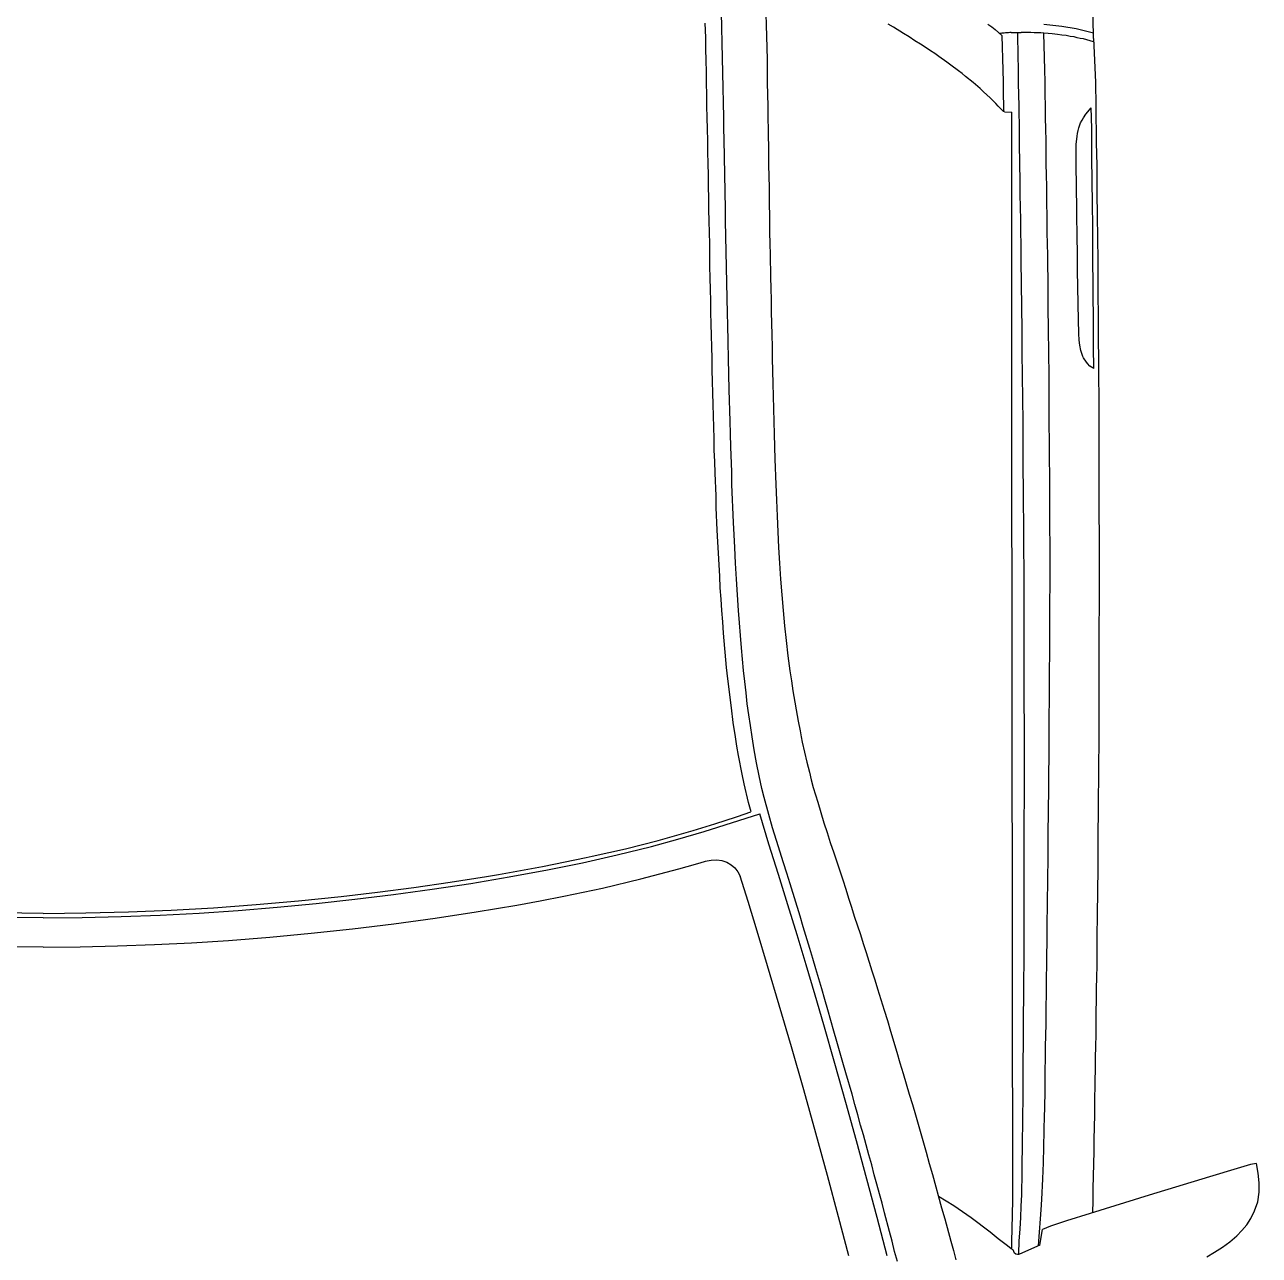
# Model space of a CAD drawing. Header units: millimetres. Extents: x -38686 to 870903, y -23218 to 232707.
# Drawn here: x 36910 to 37889, y 14974 to 15950 of the extents above; entities that cross this region are included whole.
import ezdxf

# ---------------------------------------------------------------- set-up
doc = ezdxf.new("R2010")
doc.units = ezdxf.units.MM
doc.header["$LTSCALE"] = 10
doc.layers.add('40 - Detail Outline', color=142, linetype='Continuous')

msp = doc.modelspace()

# ---------------------------------------------------------------- linework, layer by layer
at = {"layer": '40 - Detail Outline', "color": 252, "linetype": 'Continuous'}
for p, q in [((37463.78, 15911.295), (37462.18, 15984.895)), ((37757.58, 15938.695), (37756.98, 15986.695)), ((37497.98, 15958.295), (37498.18, 15949.295)), ((37450.18, 15939.495), (37449.78, 15950.895)), ((37498.18, 15949.295), (37498.38, 15940.495)), ((37598.98, 15947.495), (37594.78, 15949.895)), ((37606.98, 15942.695), (37598.98, 15947.495)), ((37673.98, 15950.095), (37676.98, 15947.895)), ((37676.98, 15947.895), (37679.58, 15945.695)), ((37679.58, 15945.695), (37682.38, 15943.495)), ((37718.38, 15949.895), (37732.58, 15948.295)), ((37732.58, 15948.295), (37743.78, 15946.495)), ((37743.78, 15946.495), (37757.524, 15943.223)), ((37450.38, 15930.495), (37450.18, 15939.495)), ((37498.38, 15940.495), (37498.58, 15931.295)), ((37611.58, 15939.895), (37606.98, 15942.695)), ((37615.98, 15936.895), (37611.58, 15939.895)), ((37620.58, 15934.095), (37615.98, 15936.895)), ((37682.38, 15943.495), (37684.98, 15941.095)), ((37684.18, 15942.695), (37683.18, 15942.695)), ((37684.98, 15942.895), (37684.18, 15942.695)), ((37686.78, 15942.895), (37684.98, 15942.895)), ((37684.98, 15941.095), (37685.18, 15931.895)), ((37687.98, 15943.095), (37686.78, 15942.895)), ((37690.18, 15943.095), (37687.98, 15943.095)), ((37691.38, 15943.295), (37690.18, 15943.095)), ((37692.38, 15943.495), (37691.38, 15943.295)), ((37692.38, 15943.495), (37700.18, 15943.495)), ((37697.58, 15940.295), (37697.58, 15943.495)), ((37698.18, 15912.695), (37697.58, 15940.295)), ((37702.78, 15943.295), (37700.18, 15943.495)), ((37707.98, 15943.295), (37702.78, 15943.295)), ((37710.58, 15943.095), (37707.98, 15943.295)), ((37715.78, 15943.095), (37710.58, 15943.095)), ((37718.38, 15942.895), (37715.78, 15943.095)), ((37721.78, 15942.695), (37718.38, 15942.895)), ((37718.78, 15923.695), (37718.38, 15942.895)), ((37724.98, 15942.295), (37721.78, 15942.695)), ((37728.98, 15941.695), (37724.98, 15942.295)), ((37732.58, 15941.295), (37728.98, 15941.695)), ((37735.98, 15940.895), (37732.58, 15941.295)), ((37739.18, 15940.295), (37735.98, 15940.895)), ((37742.18, 15939.895), (37739.18, 15940.295)), ((37744.78, 15939.295), (37742.18, 15939.895)), ((37747.18, 15938.695), (37744.78, 15939.295)), ((37749.58, 15938.295), (37747.18, 15938.695)), ((37757.706, 15935.973), (37749.58, 15938.295)), ((37757.58, 15938.695), (37759.18, 15904.095)), ((37450.58, 15921.295), (37450.38, 15930.495)), ((37498.58, 15931.295), (37498.78, 15921.895)), ((37624.98, 15931.295), (37620.58, 15934.095)), ((37628.38, 15928.895), (37624.98, 15931.295)), ((37631.78, 15926.695), (37628.38, 15928.895)), ((37634.98, 15924.295), (37631.78, 15926.695)), ((37685.18, 15931.895), (37685.58, 15922.695)), ((37450.78, 15912.295), (37450.58, 15921.295)), ((37498.78, 15921.895), (37498.78, 15912.695)), ((37641.38, 15919.895), (37634.98, 15924.295)), ((37644.58, 15917.495), (37641.38, 15919.895)), ((37650.58, 15913.095), (37644.58, 15917.495)), ((37685.58, 15922.695), (37685.98, 15904.295)), ((37718.98, 15913.895), (37718.78, 15923.695)), ((37450.78, 15903.095), (37450.78, 15912.295)), ((37464.58, 15876.095), (37463.78, 15911.295)), ((37498.78, 15912.695), (37498.98, 15903.495)), ((37653.38, 15910.895), (37650.58, 15913.095)), ((37656.18, 15908.495), (37653.38, 15910.895)), ((37662.18, 15903.695), (37656.18, 15908.495)), ((37698.18, 15903.295), (37698.18, 15912.695)), ((37719.18, 15904.295), (37718.98, 15913.895)), ((37450.98, 15894.095), (37450.78, 15903.095)), ((37498.98, 15903.495), (37499.18, 15894.095)), ((37667.78, 15898.895), (37662.18, 15903.695)), ((37670.38, 15896.295), (37667.78, 15898.895)), ((37675.58, 15891.495), (37670.38, 15896.295)), ((37685.98, 15904.295), (37685.98, 15894.695)), ((37698.58, 15884.895), (37698.18, 15903.295)), ((37719.38, 15894.495), (37719.18, 15904.295)), ((37759.18, 15904.095), (37759.58, 15884.895)), ((37451.18, 15884.895), (37450.98, 15894.095)), ((37499.18, 15894.095), (37499.38, 15884.895)), ((37677.98, 15889.095), (37675.58, 15891.495)), ((37680.18, 15887.095), (37677.98, 15889.095)), ((37682.18, 15884.895), (37680.18, 15887.095)), ((37685.98, 15894.695), (37686.18, 15884.895)), ((37719.58, 15884.895), (37719.38, 15894.495)), ((37451.38, 15875.895), (37451.18, 15884.895)), ((37499.38, 15884.895), (37499.38, 15875.695)), ((37684.18, 15882.895), (37682.18, 15884.895)), ((37686.18, 15880.695), (37684.18, 15882.895)), ((37686.18, 15884.895), (37686.18, 15880.695)), ((37686.98, 15880.695), (37686.18, 15880.695)), ((37686.98, 15880.495), (37692.78, 15880.295)), ((37692.78, 15804.095), (37692.78, 15880.295)), ((37698.98, 15864.895), (37698.58, 15884.895)), ((37719.58, 15875.895), (37719.58, 15884.895)), ((37749.58, 15875.695), (37751.58, 15878.495)), ((37751.58, 15878.495), (37755.81, 15883.57)), ((37755.98, 15875.895), (37755.81, 15883.57)), ((37759.58, 15884.895), (37759.58, 15875.295)), ((37451.58, 15866.695), (37451.38, 15875.895)), ((37451.78, 15857.695), (37451.58, 15866.695)), ((37464.58, 15867.295), (37464.58, 15876.095)), ((37464.78, 15858.495), (37464.58, 15867.295)), ((37499.38, 15875.695), (37499.58, 15866.295)), ((37719.78, 15866.695), (37719.58, 15875.895)), ((37719.98, 15857.695), (37719.78, 15866.695)), ((37745.38, 15865.695), (37745.98, 15867.695)), ((37745.98, 15867.695), (37746.78, 15870.095)), ((37746.78, 15870.095), (37747.38, 15871.695)), ((37747.38, 15871.695), (37748.58, 15873.895)), ((37748.58, 15873.895), (37749.58, 15875.695)), ((37756.18, 15866.695), (37755.98, 15875.895)), ((37756.18, 15857.695), (37756.18, 15866.695)), ((37759.58, 15875.295), (37759.78, 15865.695)), ((37451.98, 15848.495), (37451.78, 15857.695)), ((37465.98, 15803.295), (37464.78, 15858.495)), ((37499.58, 15866.295), (37499.98, 15847.895)), ((37698.98, 15854.895), (37698.98, 15864.895)), ((37720.18, 15848.495), (37719.98, 15857.695)), ((37743.98, 15854.695), (37744.18, 15856.895)), ((37744.18, 15856.895), (37744.38, 15858.895)), ((37744.38, 15858.895), (37744.58, 15861.295)), ((37744.58, 15861.295), (37744.98, 15863.295)), ((37744.98, 15863.295), (37745.38, 15865.695)), ((37756.38, 15848.495), (37756.18, 15857.695)), ((37759.78, 15865.695), (37759.78, 15855.895)), ((37452.18, 15839.495), (37451.98, 15848.495)), ((37499.98, 15847.895), (37499.98, 15838.495)), ((37699.58, 15824.895), (37698.98, 15854.895)), ((37720.18, 15839.495), (37720.18, 15848.495)), ((37743.98, 15833.895), (37743.98, 15854.695)), ((37756.38, 15839.495), (37756.38, 15848.495)), ((37759.78, 15855.895), (37760.18, 15838.295)), ((37452.38, 15830.295), (37452.18, 15839.495)), ((37499.98, 15838.495), (37500.18, 15829.295)), ((37720.38, 15830.295), (37720.18, 15839.495)), ((37756.58, 15830.295), (37756.38, 15839.495)), ((37760.18, 15838.295), (37760.18, 15829.295)), ((37452.38, 15821.295), (37452.38, 15830.295)), ((37500.18, 15829.295), (37500.38, 15820.495)), ((37720.58, 15821.295), (37720.38, 15830.295)), ((37744.18, 15825.695), (37743.98, 15833.895)), ((37756.58, 15821.295), (37756.58, 15830.295)), ((37760.18, 15829.295), (37760.38, 15820.495)), ((37452.58, 15812.095), (37452.38, 15821.295)), ((37500.38, 15820.495), (37500.38, 15811.495)), ((37699.58, 15814.895), (37699.58, 15824.895)), ((37720.58, 15812.095), (37720.58, 15821.295)), ((37744.18, 15817.495), (37744.18, 15825.695)), ((37744.38, 15806.695), (37744.18, 15817.495)), ((37756.78, 15812.095), (37756.58, 15821.295)), ((37760.38, 15820.495), (37760.38, 15811.495)), ((37452.78, 15803.095), (37452.58, 15812.095)), ((37500.38, 15811.495), (37500.78, 15793.895)), ((37699.98, 15794.895), (37699.58, 15814.895)), ((37720.98, 15794.095), (37720.58, 15812.095)), ((37756.78, 15803.095), (37756.78, 15812.095)), ((37760.38, 15811.495), (37760.58, 15802.695)), ((37452.98, 15793.895), (37452.78, 15803.095)), ((37465.98, 15794.095), (37465.98, 15803.295)), ((37692.98, 15794.495), (37692.78, 15804.095)), ((37744.38, 15795.895), (37744.38, 15806.695)), ((37756.98, 15794.095), (37756.78, 15803.095)), ((37760.58, 15802.695), (37760.58, 15793.895)), ((37453.38, 15775.895), (37452.98, 15793.895)), ((37467.58, 15720.495), (37465.98, 15794.095)), ((37500.78, 15793.895), (37500.78, 15784.895)), ((37692.98, 15539.495), (37692.98, 15794.495)), ((37699.98, 15784.895), (37699.98, 15794.895)), ((37720.98, 15784.895), (37720.98, 15794.095)), ((37744.58, 15784.895), (37744.38, 15795.895)), ((37756.98, 15775.895), (37756.98, 15794.095)), ((37760.58, 15793.895), (37760.78, 15784.895)), ((37500.78, 15784.895), (37500.98, 15776.095)), ((37700.18, 15775.895), (37699.98, 15784.895)), ((37721.18, 15775.895), (37720.98, 15784.895)), ((37744.98, 15764.895), (37744.58, 15784.895)), ((37760.78, 15784.895), (37760.78, 15776.095)), ((37453.58, 15766.695), (37453.38, 15775.895)), ((37500.98, 15776.095), (37501.18, 15767.095)), ((37700.38, 15766.695), (37700.18, 15775.895)), ((37721.38, 15766.695), (37721.18, 15775.895)), ((37757.18, 15766.695), (37756.98, 15775.895)), ((37760.78, 15776.095), (37760.98, 15767.095)), ((37453.58, 15757.695), (37453.58, 15766.695)), ((37501.18, 15767.095), (37501.58, 15749.495)), ((37700.38, 15757.695), (37700.38, 15766.695)), ((37721.38, 15757.695), (37721.38, 15766.695)), ((37744.98, 15754.895), (37744.98, 15764.895)), ((37757.18, 15757.695), (37757.18, 15766.695)), ((37760.98, 15767.095), (37760.98, 15749.295)), ((37453.78, 15748.695), (37453.58, 15757.695)), ((37501.58, 15749.495), (37501.78, 15740.495)), ((37700.58, 15748.495), (37700.38, 15757.695)), ((37721.58, 15748.495), (37721.38, 15757.695)), ((37745.78, 15714.895), (37744.98, 15754.895)), ((37757.38, 15748.495), (37757.18, 15757.695)), ((37760.98, 15749.295), (37761.18, 15740.495)), ((37453.98, 15739.495), (37453.78, 15748.695)), ((37454.18, 15730.495), (37453.98, 15739.495)), ((37501.78, 15740.495), (37501.98, 15731.295)), ((37700.58, 15739.495), (37700.58, 15748.495)), ((37700.78, 15730.295), (37700.58, 15739.495)), ((37721.58, 15739.495), (37721.58, 15748.495)), ((37721.78, 15730.295), (37721.58, 15739.495)), ((37757.38, 15730.495), (37757.38, 15748.495)), ((37761.18, 15740.495), (37761.18, 15731.695)), ((37454.38, 15721.295), (37454.18, 15730.495)), ((37501.98, 15731.295), (37502.18, 15721.895)), ((37700.78, 15721.295), (37700.78, 15730.295)), ((37721.78, 15721.295), (37721.78, 15730.295)), ((37757.58, 15721.295), (37757.38, 15730.495)), ((37761.18, 15731.695), (37761.38, 15722.695)), ((37454.58, 15712.295), (37454.38, 15721.295)), ((37467.78, 15711.495), (37467.58, 15720.495)), ((37502.18, 15721.895), (37502.58, 15703.495)), ((37700.98, 15712.095), (37700.78, 15721.295)), ((37721.98, 15712.095), (37721.78, 15721.295)), ((37757.58, 15694.095), (37757.58, 15721.295)), ((37761.38, 15722.695), (37761.38, 15699.495)), ((37454.78, 15703.095), (37454.58, 15712.295)), ((37467.98, 15698.095), (37467.78, 15711.495)), ((37700.98, 15703.095), (37700.98, 15712.095)), ((37721.98, 15703.095), (37721.98, 15712.095)), ((37745.98, 15705.095), (37745.78, 15714.895)), ((37454.98, 15694.095), (37454.78, 15703.095)), ((37502.58, 15703.495), (37502.78, 15694.095)), ((37701.18, 15694.095), (37700.98, 15703.095)), ((37722.18, 15694.095), (37721.98, 15703.095)), ((37745.98, 15703.095), (37745.98, 15705.095)), ((37746.18, 15701.095), (37745.98, 15703.095)), ((37746.38, 15699.295), (37746.18, 15701.095)), ((37455.18, 15684.895), (37454.98, 15694.095)), ((37468.18, 15684.895), (37467.98, 15698.095)), ((37502.78, 15694.095), (37502.98, 15684.895)), ((37701.18, 15684.895), (37701.18, 15694.095)), ((37722.18, 15684.895), (37722.18, 15694.095)), ((37746.78, 15695.295), (37746.38, 15699.295)), ((37747.58, 15691.295), (37746.78, 15695.295)), ((37748.18, 15689.495), (37747.58, 15691.295)), ((37757.952, 15676.992), (37757.58, 15694.095)), ((37761.38, 15699.495), (37761.58, 15684.895)), ((37455.38, 15675.895), (37455.18, 15684.895)), ((37468.58, 15672.495), (37468.18, 15684.895)), ((37502.98, 15684.895), (37503.38, 15664.895)), ((37701.38, 15675.895), (37701.18, 15684.895)), ((37722.38, 15675.895), (37722.18, 15684.895)), ((37748.58, 15687.895), (37748.18, 15689.495)), ((37749.18, 15686.495), (37748.58, 15687.895)), ((37749.78, 15685.495), (37749.18, 15686.495)), ((37750.18, 15684.495), (37749.78, 15685.495)), ((37751.58, 15682.695), (37750.18, 15684.495)), ((37752.78, 15680.895), (37751.58, 15682.695)), ((37754.78, 15678.895), (37752.78, 15680.895)), ((37761.58, 15684.695), (37761.58, 15666.695)), ((37455.58, 15666.695), (37455.38, 15675.895)), ((37468.78, 15659.895), (37468.58, 15672.495)), ((37701.38, 15666.695), (37701.38, 15675.895)), ((37722.38, 15657.695), (37722.38, 15675.895)), ((37757.952, 15676.992), (37754.78, 15678.895)), ((37455.78, 15657.695), (37455.58, 15666.695)), ((37503.38, 15664.895), (37503.78, 15654.895)), ((37701.58, 15657.695), (37701.38, 15666.695)), ((37761.58, 15666.695), (37761.78, 15657.495)), ((37455.98, 15648.495), (37455.78, 15657.695)), ((37469.58, 15635.095), (37468.78, 15659.895)), ((37503.78, 15654.895), (37504.18, 15634.895)), ((37701.58, 15648.495), (37701.58, 15657.695)), ((37722.58, 15648.495), (37722.38, 15657.695)), ((37761.78, 15657.495), (37761.78, 15621.295)), ((37456.38, 15639.495), (37455.98, 15648.495)), ((37701.78, 15639.495), (37701.58, 15648.495)), ((37722.58, 15630.295), (37722.58, 15648.495)), ((37456.58, 15630.295), (37456.38, 15639.495)), ((37469.78, 15625.095), (37469.58, 15635.095)), ((37504.18, 15634.895), (37504.58, 15624.895)), ((37701.78, 15621.295), (37701.78, 15639.495)), ((37456.78, 15621.295), (37456.58, 15630.295)), ((37469.98, 15614.895), (37469.78, 15625.095)), ((37504.58, 15624.895), (37504.98, 15604.895)), ((37722.78, 15621.295), (37722.58, 15630.295)), ((37456.98, 15612.095), (37456.78, 15621.295)), ((37457.38, 15603.095), (37456.98, 15612.095)), ((37470.78, 15594.895), (37469.98, 15614.895)), ((37701.98, 15612.095), (37701.78, 15621.295)), ((37701.98, 15594.095), (37701.98, 15612.095)), ((37722.78, 15603.095), (37722.78, 15621.295)), ((37761.78, 15621.295), (37761.98, 15612.095)), ((37761.98, 15612.095), (37761.98, 15557.695)), ((37457.58, 15593.895), (37457.38, 15603.095)), ((37504.98, 15604.895), (37505.78, 15584.895)), ((37722.98, 15594.095), (37722.78, 15603.095)), ((37458.38, 15575.895), (37457.58, 15593.895)), ((37470.98, 15584.895), (37470.78, 15594.895)), ((37702.18, 15584.895), (37701.98, 15594.095)), ((37722.98, 15548.495), (37722.98, 15594.095)), ((37472.18, 15554.895), (37470.98, 15584.895)), ((37505.78, 15584.895), (37506.18, 15572.495)), ((37702.18, 15566.695), (37702.18, 15584.895)), ((37458.58, 15566.695), (37458.38, 15575.895)), ((37459.38, 15548.695), (37458.58, 15566.695)), ((37506.18, 15572.495), (37506.78, 15559.895)), ((37702.38, 15557.695), (37702.18, 15566.695)), ((37472.78, 15544.895), (37472.18, 15554.895)), ((37506.78, 15559.895), (37507.38, 15547.495)), ((37702.38, 15530.295), (37702.38, 15557.695)), ((37761.98, 15557.695), (37762.18, 15548.495)), ((37459.78, 15539.495), (37459.38, 15548.695)), ((37473.18, 15534.895), (37472.78, 15544.895)), ((37507.38, 15547.495), (37507.98, 15534.895)), ((37723.18, 15539.495), (37722.98, 15548.495)), ((37762.18, 15548.495), (37762.18, 15484.895)), ((37460.38, 15530.495), (37459.78, 15539.495)), ((37473.78, 15522.495), (37473.18, 15534.895)), ((37507.98, 15534.895), (37508.78, 15522.495)), ((37693.18, 15530.295), (37692.98, 15539.495)), ((37723.18, 15503.095), (37723.18, 15539.495)), ((37460.78, 15521.295), (37460.38, 15530.495)), ((37693.18, 15321.295), (37693.18, 15530.295)), ((37702.58, 15521.295), (37702.38, 15530.295)), ((37461.38, 15512.295), (37460.78, 15521.295)), ((37474.58, 15509.895), (37473.78, 15522.495)), ((37508.78, 15522.495), (37509.58, 15509.895)), ((37702.58, 15484.895), (37702.58, 15521.295)), ((37461.78, 15503.095), (37461.38, 15512.295)), ((37475.38, 15497.495), (37474.58, 15509.895)), ((37509.58, 15509.895), (37510.58, 15497.495)), ((37462.38, 15494.095), (37461.78, 15503.095)), ((37476.18, 15484.895), (37475.38, 15497.495)), ((37510.58, 15497.495), (37511.58, 15484.895)), ((37722.98, 15494.095), (37723.18, 15503.095)), ((37462.98, 15484.895), (37462.38, 15494.095)), ((37463.78, 15475.895), (37462.98, 15484.895)), ((37476.98, 15475.095), (37476.18, 15484.895)), ((37511.58, 15484.895), (37512.78, 15472.895)), ((37702.78, 15475.495), (37702.58, 15484.895)), ((37722.98, 15448.495), (37722.98, 15494.095)), ((37762.18, 15484.895), (37761.98, 15475.895)), ((37464.38, 15466.895), (37463.78, 15475.895)), ((37477.78, 15465.095), (37476.98, 15475.095)), ((37702.78, 15409.095), (37702.78, 15475.495)), ((37761.98, 15475.895), (37761.98, 15421.295)), ((37466.78, 15439.895), (37464.38, 15466.895)), ((37478.58, 15455.295), (37477.78, 15465.095)), ((37512.78, 15472.895), (37513.98, 15461.095)), ((37479.38, 15446.495), (37478.58, 15455.295)), ((37513.98, 15461.095), (37515.38, 15449.095)), ((37480.18, 15437.495), (37479.38, 15446.495)), ((37515.38, 15449.095), (37516.98, 15437.095)), ((37722.78, 15439.495), (37722.98, 15448.495)), ((37467.78, 15430.895), (37466.78, 15439.895)), ((37481.18, 15428.695), (37480.18, 15437.495)), ((37516.98, 15437.095), (37518.18, 15429.095)), ((37722.78, 15412.095), (37722.78, 15439.495)), ((37470.58, 15407.695), (37467.78, 15430.895)), ((37482.18, 15419.695), (37481.18, 15428.695)), ((37518.18, 15429.095), (37519.18, 15421.295)), ((37483.18, 15411.095), (37482.18, 15419.695)), ((37519.18, 15421.295), (37523.38, 15397.295)), ((37761.98, 15421.295), (37761.78, 15412.095)), ((37471.98, 15396.295), (37470.58, 15407.695)), ((37484.38, 15402.295), (37483.18, 15411.095)), ((37702.98, 15397.095), (37702.78, 15409.095)), ((37722.58, 15403.095), (37722.78, 15412.095)), ((37761.78, 15412.095), (37761.78, 15375.895)), ((37485.58, 15393.695), (37484.38, 15402.295)), ((37523.38, 15397.295), (37524.98, 15389.495)), ((37702.98, 15332.295), (37702.98, 15397.095)), ((37722.58, 15384.895), (37722.58, 15403.095)), ((37473.78, 15384.895), (37471.98, 15396.295)), ((37486.98, 15384.895), (37485.58, 15393.695)), ((37524.98, 15389.495), (37525.98, 15384.895)), ((37474.98, 15377.495), (37473.78, 15384.895)), ((37476.18, 15369.895), (37474.98, 15377.495)), ((37488.58, 15374.495), (37486.98, 15384.895)), ((37525.98, 15384.895), (37526.78, 15380.695)), ((37526.78, 15380.695), (37530.38, 15364.695)), ((37722.38, 15375.895), (37722.58, 15384.895)), ((37478.98, 15355.095), (37476.18, 15369.895)), ((37490.58, 15364.295), (37488.58, 15374.495)), ((37722.38, 15366.695), (37722.38, 15375.895)), ((37761.78, 15375.895), (37761.58, 15366.695)), ((37492.58, 15353.895), (37490.58, 15364.295)), ((37530.38, 15364.695), (37532.38, 15356.695)), ((37722.18, 15357.695), (37722.38, 15366.695)), ((37722.18, 15339.495), (37722.18, 15357.695)), ((37761.58, 15366.695), (37761.58, 15348.495)), ((37480.58, 15347.495), (37478.98, 15355.095)), ((37494.78, 15343.695), (37492.58, 15353.895)), ((37532.38, 15356.695), (37533.78, 15350.695)), ((37533.78, 15350.695), (37535.38, 15344.495)), ((37761.58, 15348.495), (37761.38, 15339.495)), ((37484.18, 15332.695), (37480.58, 15347.495)), ((37496.58, 15336.695), (37494.78, 15343.695)), ((37535.38, 15344.495), (37538.98, 15332.895)), ((37721.98, 15330.295), (37722.18, 15339.495)), ((37761.38, 15339.495), (37761.38, 15321.295)), ((37486.18, 15325.295), (37484.18, 15332.695)), ((37500.18, 15323.095), (37496.58, 15336.695)), ((37538.98, 15332.895), (37541.38, 15324.695)), ((37702.78, 15322.695), (37702.98, 15332.295)), ((37721.98, 15321.295), (37721.98, 15330.295)), ((37449.08, 15309.695), (37492.98, 15323.795)), ((37457.48, 15315.795), (37474.58, 15321.395)), ((37474.58, 15321.395), (37475.38, 15321.595)), ((37475.38, 15321.595), (37486.08, 15325.195)), ((37500.28, 15299.595), (37492.98, 15323.795)), ((37503.18, 15312.695), (37500.18, 15323.095)), ((37541.38, 15324.695), (37543.78, 15316.695)), ((37693.38, 15312.095), (37693.18, 15321.295)), ((37702.78, 15248.495), (37702.78, 15322.695)), ((37721.78, 15312.095), (37721.98, 15321.295)), ((37761.38, 15321.295), (37761.18, 15312.095)), ((37412.48, 15302.695), (37440.18, 15310.495)), ((37428.18, 15303.595), (37449.08, 15309.695)), ((37440.18, 15310.495), (37457.48, 15315.795)), ((37506.38, 15302.495), (37503.18, 15312.695)), ((37543.78, 15316.695), (37546.38, 15308.895)), ((37546.38, 15308.895), (37548.98, 15300.895)), ((37693.38, 15111.095), (37693.38, 15312.095)), ((37721.78, 15303.095), (37721.78, 15312.095)), ((37761.18, 15312.095), (37761.18, 15294.095)), ((37386.48, 15296.095), (37412.48, 15302.695)), ((37407.18, 15297.895), (37428.18, 15303.595)), ((37507.88, 15275.595), (37500.28, 15299.595)), ((37511.98, 15284.895), (37506.38, 15302.495)), ((37548.98, 15300.895), (37551.78, 15292.895)), ((37721.58, 15294.095), (37721.78, 15303.095)), ((37320.78, 15281.995), (37355.38, 15288.995)), ((37352.38, 15284.895), (37379.88, 15291.095)), ((37355.38, 15288.995), (37360.28, 15290.095)), ((37360.28, 15290.095), (37386.48, 15296.095)), ((37379.88, 15291.095), (37407.18, 15297.895)), ((37551.78, 15292.895), (37554.38, 15284.895)), ((37721.58, 15284.895), (37721.58, 15294.095)), ((37761.18, 15294.095), (37760.98, 15284.895)), ((37285.98, 15275.695), (37320.78, 15281.995)), ((37294.38, 15273.695), (37324.78, 15279.295)), ((37324.78, 15279.295), (37352.38, 15284.895)), ((37398.68, 15272.095), (37428.88, 15280.095)), ((37428.88, 15280.095), (37435.58, 15281.995)), ((37435.58, 15281.995), (37445.68, 15284.895)), ((37445.68, 15284.895), (37449.98, 15286.095)), ((37449.88, 15286.095), (37454.48, 15287.095)), ((37454.48, 15287.095), (37458.88, 15287.195)), ((37458.88, 15287.195), (37462.98, 15286.695)), ((37462.98, 15286.695), (37466.88, 15285.395)), ((37466.88, 15285.395), (37470.38, 15283.395)), ((37470.38, 15283.395), (37473.38, 15280.895)), ((37473.38, 15280.895), (37475.78, 15277.795)), ((37514.58, 15276.695), (37511.98, 15284.895)), ((37554.38, 15284.895), (37558.78, 15271.295)), ((37721.38, 15275.895), (37721.58, 15284.895)), ((37760.98, 15284.895), (37760.98, 15275.895)), ((37218.88, 15265.395), (37247.68, 15269.495)), ((37247.68, 15269.495), (37276.38, 15274.095)), ((37263.88, 15268.595), (37294.38, 15273.695)), ((37276.38, 15274.095), (37285.98, 15275.695)), ((37368.28, 15264.895), (37398.68, 15272.095)), ((37475.78, 15277.795), (37477.38, 15274.295)), ((37483.78, 15254.195), (37477.48, 15274.195)), ((37515.28, 15251.595), (37507.88, 15275.595)), ((37517.18, 15268.295), (37514.58, 15276.695)), ((37558.78, 15271.295), (37561.18, 15264.095)), ((37721.38, 15266.695), (37721.38, 15275.895)), ((37760.98, 15275.895), (37760.78, 15266.695)), ((37161.08, 15258.195), (37189.98, 15261.595)), ((37171.98, 15255.995), (37202.68, 15259.695)), ((37189.98, 15261.595), (37218.88, 15265.395)), ((37202.68, 15259.695), (37233.38, 15263.895)), ((37233.38, 15263.895), (37263.88, 15268.595)), ((37337.58, 15258.395), (37368.28, 15264.895)), ((37524.98, 15242.495), (37517.18, 15268.295)), ((37561.18, 15264.095), (37563.38, 15256.895)), ((37721.18, 15257.695), (37721.38, 15266.695)), ((37760.78, 15266.695), (37760.78, 15257.695)), ((37060.08, 15249.295), (37093.78, 15251.795)), ((37093.78, 15251.795), (37127.48, 15254.695)), ((37110.48, 15249.595), (37141.28, 15252.595)), ((37127.48, 15254.695), (37161.08, 15258.195)), ((37141.28, 15252.595), (37171.98, 15255.995)), ((37268.08, 15245.895), (37300.48, 15251.395)), ((37300.48, 15251.395), (37318.98, 15254.795)), ((37318.98, 15254.795), (37337.58, 15258.395)), ((37490.98, 15230.695), (37483.78, 15254.195)), ((37522.58, 15227.695), (37515.28, 15251.595)), ((37563.38, 15256.895), (37565.78, 15249.695)), ((37721.18, 15248.495), (37721.18, 15257.695)), ((37760.78, 15257.695), (37760.58, 15248.495)), ((36924.98, 15244.795), (36891.18, 15245.095)), ((36924.98, 15241.295), (36894.08, 15241.495)), ((36924.98, 15244.795), (36958.78, 15245.095)), ((36924.98, 15241.295), (36955.88, 15241.495)), ((36955.88, 15241.495), (36986.88, 15242.195)), ((36958.78, 15245.095), (36992.58, 15245.895)), ((36986.88, 15242.195), (37017.78, 15243.395)), ((36992.58, 15245.895), (37026.38, 15247.295)), ((37017.78, 15243.395), (37048.68, 15244.995)), ((37026.38, 15247.295), (37060.08, 15249.295)), ((37048.68, 15244.995), (37079.58, 15247.095)), ((37079.58, 15247.095), (37110.48, 15249.595)), ((37202.98, 15236.495), (37235.58, 15240.995)), ((37235.58, 15240.995), (37268.08, 15245.895)), ((37527.58, 15234.095), (37524.98, 15242.495)), ((37565.78, 15249.695), (37567.98, 15242.495)), ((37567.98, 15242.495), (37572.78, 15228.095)), ((37702.58, 15239.495), (37702.78, 15248.495)), ((37720.98, 15239.495), (37721.18, 15248.495)), ((37760.58, 15248.495), (37760.58, 15239.495)), ((37137.48, 15228.995), (37170.28, 15232.495)), ((37170.28, 15232.495), (37202.98, 15236.495)), ((37499.28, 15203.195), (37490.98, 15230.695)), ((37532.78, 15216.895), (37527.58, 15234.095)), ((37702.58, 15203.095), (37702.58, 15239.495)), ((37720.78, 15221.295), (37720.98, 15230.295)), ((37720.98, 15230.295), (37720.98, 15239.495)), ((37760.58, 15239.495), (37760.38, 15230.295)), ((37760.38, 15230.295), (37760.38, 15221.295)), ((37013.18, 15219.995), (37042.58, 15221.495)), ((37042.58, 15221.495), (37071.88, 15223.395)), ((37071.88, 15223.395), (37104.68, 15225.895)), ((37104.68, 15225.895), (37137.48, 15228.995)), ((37529.78, 15203.895), (37522.58, 15227.695)), ((37572.78, 15228.095), (37574.98, 15220.895)), ((37574.98, 15220.895), (37577.38, 15213.695)), ((37720.58, 15212.095), (37720.78, 15221.295)), ((37760.38, 15221.295), (37760.18, 15212.095)), ((36924.98, 15218.095), (36895.58, 15218.295)), ((36924.98, 15218.095), (36954.38, 15218.295)), ((36954.38, 15218.295), (36983.78, 15218.995)), ((36983.78, 15218.995), (37013.18, 15219.995)), ((37535.18, 15208.895), (37532.78, 15216.895)), ((37577.38, 15213.695), (37581.78, 15199.295)), ((37720.58, 15203.095), (37720.58, 15212.095)), ((37760.18, 15212.095), (37760.18, 15203.095)), ((37508.48, 15172.095), (37499.28, 15203.195)), ((37536.88, 15179.995), (37529.78, 15203.895)), ((37537.38, 15200.895), (37535.18, 15208.895)), ((37542.18, 15184.895), (37537.38, 15200.895)), ((37702.38, 15194.095), (37702.58, 15203.095)), ((37720.38, 15194.095), (37720.58, 15203.095)), ((37760.18, 15203.095), (37759.98, 15194.095)), ((37581.78, 15199.295), (37584.18, 15192.095)), ((37584.18, 15192.095), (37586.38, 15184.895)), ((37702.38, 15175.695), (37702.38, 15194.095)), ((37720.38, 15184.895), (37720.38, 15194.095)), ((37759.98, 15194.095), (37759.78, 15184.895)), ((37544.58, 15176.495), (37542.18, 15184.895)), ((37586.38, 15184.895), (37591.58, 15168.095)), ((37719.98, 15166.495), (37720.38, 15184.895)), ((37759.78, 15184.895), (37759.78, 15175.895)), ((37518.08, 15138.895), (37508.48, 15172.095)), ((37543.78, 15156.295), (37536.88, 15179.995)), ((37546.98, 15168.295), (37544.58, 15176.495)), ((37702.18, 15166.495), (37702.38, 15175.695)), ((37759.78, 15175.895), (37759.58, 15166.695)), ((37551.78, 15151.495), (37546.98, 15168.295)), ((37591.58, 15168.095), (37594.18, 15159.895)), ((37702.18, 15138.895), (37702.18, 15166.495)), ((37719.98, 15157.295), (37719.98, 15166.495)), ((37759.58, 15166.695), (37759.58, 15157.695)), ((37552.58, 15125.595), (37543.78, 15156.295)), ((37594.18, 15159.895), (37596.58, 15151.495)), ((37719.58, 15138.895), (37719.98, 15157.295)), ((37759.58, 15157.695), (37759.38, 15148.495)), ((37554.18, 15143.295), (37551.78, 15151.495)), ((37558.98, 15126.495), (37554.18, 15143.295)), ((37596.58, 15151.495), (37601.78, 15134.695)), ((37759.38, 15148.495), (37759.18, 15139.495)), ((37527.88, 15104.795), (37518.08, 15138.895)), ((37601.78, 15134.695), (37604.18, 15126.295)), ((37701.98, 15129.695), (37702.18, 15138.895)), ((37719.58, 15129.695), (37719.58, 15138.895)), ((37759.18, 15139.495), (37758.98, 15130.295)), ((37561.28, 15094.895), (37552.58, 15125.595)), ((37561.38, 15118.295), (37558.98, 15126.495)), ((37604.18, 15126.295), (37606.78, 15117.895)), ((37701.98, 15120.295), (37701.98, 15129.695)), ((37719.38, 15120.295), (37719.58, 15129.695)), ((37758.98, 15130.295), (37758.98, 15121.295)), ((37566.18, 15101.495), (37561.38, 15118.295)), ((37606.78, 15117.895), (37611.58, 15101.495)), ((37701.78, 15111.095), (37701.98, 15120.295)), ((37719.18, 15111.095), (37719.38, 15120.295)), ((37758.98, 15121.295), (37758.78, 15112.095)), ((37537.48, 15070.495), (37527.88, 15104.795)), ((37693.58, 15101.895), (37693.38, 15111.095)), ((37701.78, 15092.695), (37701.78, 15111.095)), ((37719.18, 15101.895), (37719.18, 15111.095)), ((37758.78, 15112.095), (37758.38, 15094.095)), ((37569.68, 15064.395), (37561.28, 15094.895)), ((37568.38, 15093.295), (37566.18, 15101.495)), ((37570.78, 15084.895), (37568.38, 15093.295)), ((37611.58, 15101.495), (37614.18, 15093.095)), ((37693.58, 15017.295), (37693.58, 15101.895)), ((37718.98, 15092.695), (37719.18, 15101.895)), ((37758.38, 15094.095), (37758.38, 15084.895)), ((37572.98, 15076.895), (37570.78, 15084.895)), ((37614.18, 15093.095), (37616.58, 15084.895)), ((37616.58, 15084.895), (37618.58, 15077.495)), ((37701.58, 15088.895), (37701.78, 15092.695)), ((37701.58, 15075.695), (37701.58, 15088.895)), ((37718.38, 15059.695), (37718.78, 15084.895)), ((37718.78, 15084.895), (37718.98, 15088.895)), ((37718.98, 15088.895), (37718.98, 15092.695)), ((37758.38, 15084.895), (37758.18, 15075.295)), ((37575.18, 15069.095), (37572.98, 15076.895)), ((37618.58, 15077.495), (37622.98, 15062.695)), ((37701.38, 15066.695), (37701.58, 15075.695)), ((37758.18, 15075.295), (37757.98, 15065.495)), ((37546.68, 15036.795), (37537.48, 15070.495)), ((37577.98, 15033.895), (37569.68, 15064.395)), ((37577.38, 15061.095), (37575.18, 15069.095)), ((37701.38, 15057.495), (37701.38, 15066.695)), ((37757.98, 15065.495), (37757.78, 15055.895)), ((37579.58, 15053.295), (37577.38, 15061.095)), ((37622.98, 15062.695), (37624.98, 15055.295)), ((37624.98, 15055.295), (37627.38, 15046.495)), ((37701.18, 15048.295), (37701.38, 15057.495)), ((37717.98, 15046.895), (37718.38, 15059.695)), ((37757.78, 15055.895), (37757.58, 15046.095)), ((37581.78, 15045.295), (37579.58, 15053.295)), ((37583.78, 15037.295), (37581.78, 15045.295)), ((37627.38, 15046.495), (37629.98, 15037.695)), ((37701.18, 15039.495), (37701.18, 15048.295)), ((37717.58, 15034.295), (37717.98, 15046.895)), ((37757.58, 15046.095), (37757.38, 15036.495)), ((37882.08, 15045.495), (37871.48, 15042.495)), ((37886.773, 15046.329), (37882.08, 15045.495)), ((37888.28, 15038.795), (37886.773, 15046.329)), ((37555.58, 15003.995), (37546.68, 15036.795)), ((37585.78, 15029.895), (37583.78, 15037.295)), ((37629.98, 15037.695), (37637.18, 15011.295)), ((37700.78, 15021.495), (37701.18, 15039.495)), ((37757.38, 15036.495), (37757.18, 15026.695)), ((37849.48, 15035.895), (37801.78, 15021.195)), ((37871.48, 15042.495), (37849.48, 15035.895)), ((37889.08, 15031.195), (37888.28, 15038.795)), ((37586.08, 15003.495), (37577.98, 15033.895)), ((37587.98, 15022.295), (37585.78, 15029.895)), ((37716.78, 15017.895), (37717.58, 15034.295)), ((37757.18, 15026.695), (37756.98, 15017.095)), ((37889.08, 15023.595), (37889.08, 15031.195)), ((37589.98, 15014.895), (37587.98, 15022.295)), ((37591.98, 15007.295), (37589.98, 15014.895)), ((37646.78, 15012.795), (37634.78, 15020.195)), ((37693.38, 15005.895), (37693.58, 15017.295)), ((37700.38, 15012.495), (37700.78, 15021.495)), ((37716.18, 15009.695), (37716.78, 15017.895)), ((37801.78, 15021.195), (37754.98, 15006.695)), ((37756.98, 15017.095), (37756.78, 15007.295)), ((37885.18, 15008.795), (37887.98, 15015.895)), ((37887.98, 15015.895), (37889.08, 15023.595)), ((37595.98, 14992.495), (37591.98, 15007.295)), ((37637.18, 15011.295), (37639.78, 15002.495)), ((37660.58, 15003.395), (37646.78, 15012.795)), ((37693.18, 14994.695), (37693.38, 15005.895)), ((37699.98, 15003.695), (37700.38, 15012.495)), ((37714.18, 14984.895), (37716.18, 15009.695)), ((37754.98, 15006.695), (37736.28, 15000.895)), ((37882.28, 15002.695), (37885.18, 15008.795)), ((37563.68, 14973.095), (37555.58, 15003.995)), ((37593.98, 14973.095), (37586.08, 15003.495)), ((37639.78, 15002.495), (37644.58, 14984.895)), ((37675.68, 14991.995), (37660.58, 15003.395)), ((37699.38, 14994.695), (37699.98, 15003.695)), ((37723.58, 14996.695), (37717.289, 14994.015)), ((37736.28, 15000.895), (37723.58, 14996.695)), ((37875.28, 14993.195), (37879.08, 14997.795)), ((37879.08, 14997.795), (37882.28, 15002.695)), ((37597.98, 14984.895), (37595.98, 14992.495)), ((37682.18, 14986.795), (37675.68, 14991.995)), ((37688.38, 14981.895), (37682.18, 14986.795)), ((37692.98, 14984.895), (37693.18, 14994.695)), ((37698.78, 14984.895), (37699.38, 14994.695)), ((37715.18, 14981.695), (37717.289, 14994.015)), ((37865.68, 14984.295), (37871.18, 14988.995)), ((37871.18, 14988.995), (37875.28, 14993.195)), ((37599.98, 14976.695), (37597.98, 14984.895)), ((37602.18, 14968.695), (37599.98, 14976.695)), ((37644.58, 14984.895), (37646.58, 14977.495)), ((37646.58, 14977.495), (37648.58, 14969.895)), ((37692.18, 14978.895), (37688.38, 14981.895)), ((37692.18, 14978.895), (37693.88, 14977.995)), ((37692.98, 14978.495), (37692.98, 14984.895)), ((37695.08, 14975.195), (37693.88, 14977.995)), ((37698.38, 14975.095), (37698.78, 14984.895)), ((37715.18, 14981.695), (37698.98, 14974.495)), ((37713.98, 14981.095), (37714.18, 14984.895)), ((37847.48, 14972.395), (37853.68, 14976.095)), ((37853.68, 14976.095), (37859.78, 14979.995)), ((37859.78, 14979.995), (37865.68, 14984.295)), ((37696.08, 14974.395), (37695.08, 14975.195)), ((37697.48, 14974.195), (37696.08, 14974.395)), ((37698.98, 14974.495), (37697.48, 14974.195)), ((37698.18, 14974.095), (37698.38, 14975.095))]:
    msp.add_line(p, q, dxfattribs=at)

doc.saveas('drawing.dxf')
